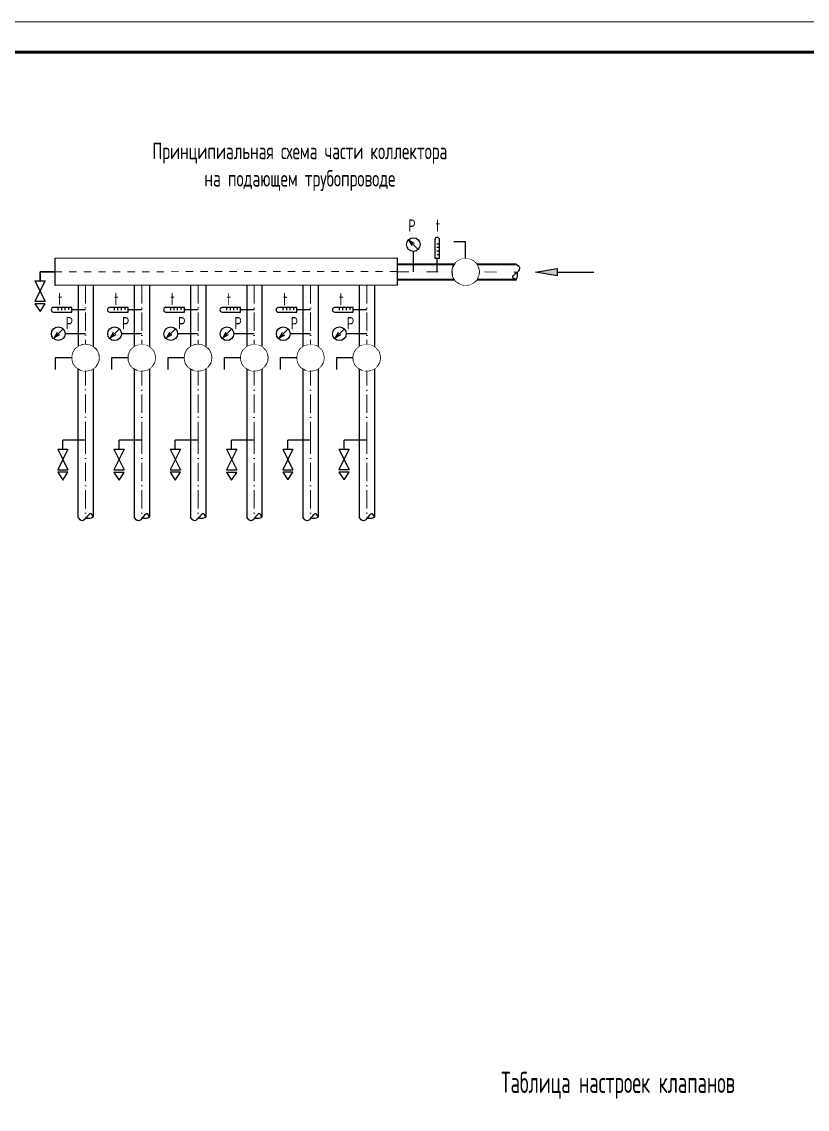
# Model space of a CAD drawing. Header units: millimetres. Extents: x -3929 to 624051, y 52832 to 514950.
# Drawn here: x 73926 to 86857, y 89421 to 107329 of the extents above; entities that cross this region are included whole.
import ezdxf

# ---------------------------------------------------------------- set-up
doc = ezdxf.new("R2010")
doc.units = ezdxf.units.MM
doc.set_wipeout_variables(frame=1)
for name, pattern in [('ACAD_ISO03W100', [30, 12, -18]), ('ACAD_ISO10W100', [18, 12, -3, 0, -3]), ('Dash', [11.999999, 6, -6])]:
    doc.linetypes.add(name, pattern=pattern)
doc.layers.add('0-Т11', color=1, linetype='Continuous', lineweight=35, true_color=0xff0000)
for name, color, linetype in [('9_Форматы', 7, 'Continuous'), ('ECKCEN', 7, 'Continuous'), ('выноски2', 1, 'Continuous'), ('Отопление', 30, 'Continuous')]:
    doc.layers.add(name, color=color, linetype=linetype)
for name, color, linetype, lineweight in [('_надписи ОВ', 7, 'Continuous', 20), ('ОВ маск', 7, 'Continuous', 20), ('ОВ-АРМАТУРА', 4, 'Continuous', 30), ('ОВ-рамка', 7, 'Continuous', 30)]:
    doc.layers.add(name, color=color, linetype=linetype, lineweight=lineweight)
for name, color, linetype, true_color in [('т11.1', 1, 'Continuous', 0xff0000), ('т11.2', 7, 'Continuous', 0x6d366d), ('т11.3', 7, 'Continuous', 0xb82e00), ('т11.4', 7, 'Continuous', 0xd600d6), ('т11.5', 7, 'Continuous', 0x750000)]:
    doc.layers.add(name, color=color, linetype=linetype, true_color=true_color)
doc.styles.add('DIMS', font='romans.shx', dxfattribs={"width": 0.5})
doc.styles.add('СТИЛЬ', font='simplex.shx', dxfattribs={"width": 0.65})

# ---------------------------------------------------------------- blocks, each defined once
blk = doc.blocks.new('*U2974')
at = {"layer": '9_Форматы', "color": 7, "linetype": 'Continuous', "lineweight": 9, "ltscale": 100}
blk.add_lwpolyline([(5, -5), (5, 415), (-886, 415), (-886, -5)], close=True, dxfattribs=at)
at = {"layer": '9_Форматы', "color": 7, "linetype": 'Continuous', "lineweight": 9, "ltscale": 100, "const_width": 0.5}
blk.add_lwpolyline([(0, 0), (0, 410), (-866, 410), (-866, 0)], close=True, dxfattribs=at)
blk = doc.blocks.new('Кран')
at = {"layer": 'ОВ-АРМАТУРА', "color": 7}
for p, q in [((169958.3, 346649.5), (169888.3, 346649.5)), ((169958.3, 346549.5), (169958.3, 346649.5)), ((169958.3, 346649.5), (169958.3, 346649.5))]:
    blk.add_line(p, q, dxfattribs=at)
blk.add_circle((169958.3, 346469.5), 80, dxfattribs=at)
blk = doc.blocks.new('Стрелка')
at = {"linetype": 'ByBlock', "lineweight": -2}
blk.add_hatch(color=0, dxfattribs=at).paths.add_polyline_path([(-50, -300), (50, -300), (0, 0)])
at = {"color": 0, "linetype": 'ByBlock', "lineweight": -2}
for p, q in [((0, 0), (-50, -300)), ((50, -300), (0, 0)), ((-50, -300), (50, -300)), ((0, -300), (0, -800))]:
    blk.add_line(p, q, dxfattribs=at)

msp = doc.modelspace()

# ---------------------------------------------------------------- linework, layer by layer
at = {"color": 32, "linetype": 'Dash', "lineweight": 9, "ltscale": 20, "true_color": 0xcd6928}
msp.add_line((80107.052, 103215.324), (74477.509, 103212.812), dxfattribs=at)
at = {"color": 32, "lineweight": 30, "ltscale": 0.1, "true_color": 0xcd6928}
msp.add_lwpolyline([(74477.509, 103437.812), (80107.052, 103440.324), (80107.052, 102990.324), (74477.509, 102987.812), (74477.509, 103437.812)], dxfattribs=at)
at = {"layer": '0-Т11', "lineweight": 35, "ltscale": 100}
for p, q in [((74227.509, 103062.812), (74227.509, 103212.812)), ((74227.509, 103212.812), (74477.509, 103212.812))]:
    msp.add_line(p, q, dxfattribs=at)
at = {"layer": 'ECKCEN', "lineweight": 30, "ltscale": 20}
for p, q in [((80392.43, 103679.967), (80302.937, 103729.686)), ((80352.656, 103640.193), (80302.937, 103729.686)), ((80302.937, 103729.686), (80322.825, 103709.799)), ((80442.149, 103590.474), (80302.937, 103729.686)), ((80372.543, 103210.08), (80372.543, 103547.58)), ((80766.293, 103210.08), (80766.293, 103435.08)), ((74143.134, 103062.812), (74311.884, 102725.312)), ((74311.884, 103062.812), (74143.134, 102725.312)), ((74143.134, 103062.812), (74311.884, 103062.812)), ((74143.134, 102725.312), (74311.884, 102725.312)), ((74977.564, 102585.946), (74752.564, 102585.946)), ((75903.321, 102585.72), (75678.321, 102585.72)), ((76829.078, 102585.877), (76604.078, 102585.877)), ((77754.835, 102585.72), (77529.835, 102585.72)), ((78680.917, 102584.316), (78455.917, 102584.316)), ((79606.35, 102585.227), (79381.35, 102585.227)), ((74597.169, 102261.802), (74457.958, 102122.59)), ((75522.927, 102261.576), (75383.715, 102122.364)), ((76448.684, 102261.733), (76309.472, 102122.521)), ((77374.441, 102261.576), (77235.23, 102122.364)), ((78300.522, 102260.172), (78161.311, 102120.96)), ((79225.956, 102261.083), (79086.744, 102121.871)), ((74507.676, 102212.084), (74457.958, 102122.59)), ((74547.451, 102172.309), (74457.958, 102122.59)), ((74457.958, 102122.59), (74477.845, 102142.478)), ((74977.564, 102192.196), (74640.064, 102192.196)), ((75433.433, 102211.857), (75383.715, 102122.364)), ((75473.208, 102172.082), (75383.715, 102122.364)), ((75383.715, 102122.364), (75403.602, 102142.251)), ((75903.321, 102191.97), (75565.821, 102191.97)), ((76359.191, 102212.014), (76309.472, 102122.521)), ((76398.966, 102172.24), (76309.472, 102122.521)), ((76309.472, 102122.521), (76329.36, 102142.408)), ((76829.078, 102192.127), (76491.578, 102192.127)), ((77284.948, 102211.857), (77235.23, 102122.364)), ((77324.723, 102172.082), (77235.23, 102122.364)), ((77235.23, 102122.364), (77255.117, 102142.251)), ((77754.835, 102191.97), (77417.335, 102191.97)), ((78211.029, 102210.453), (78161.311, 102120.96)), ((78250.804, 102170.678), (78161.311, 102120.96)), ((78161.311, 102120.96), (78181.198, 102140.847)), ((78680.917, 102190.566), (78343.417, 102190.566)), ((79136.462, 102211.364), (79086.744, 102121.871)), ((79176.237, 102171.589), (79086.744, 102121.871)), ((79086.744, 102121.871), (79106.631, 102141.758)), ((79606.35, 102191.477), (79268.85, 102191.477)), ((74518.33, 100289.119), (74687.08, 99951.619)), ((74687.08, 100289.119), (74518.33, 99951.619)), ((74518.33, 100289.119), (74687.08, 100289.119)), ((75444.087, 100288.893), (75612.837, 99951.393)), ((75612.837, 100288.893), (75444.087, 99951.393)), ((75444.087, 100288.893), (75612.837, 100288.893)), ((76369.845, 100289.05), (76538.595, 99951.55)), ((76538.595, 100289.05), (76369.845, 99951.55)), ((76369.845, 100289.05), (76538.595, 100289.05)), ((77295.602, 100288.893), (77464.352, 99951.393)), ((77464.352, 100288.893), (77295.602, 99951.393)), ((77295.602, 100288.893), (77464.352, 100288.893)), ((78221.683, 100289.805), (78390.433, 99952.305)), ((78390.433, 100289.805), (78221.683, 99952.305)), ((78221.683, 100289.805), (78390.433, 100289.805)), ((79147.116, 100290.716), (79315.866, 99953.216)), ((79315.866, 100290.716), (79147.116, 99953.216)), ((79147.116, 100290.716), (79315.866, 100290.716)), ((74518.33, 99951.619), (74687.08, 99951.619)), ((75444.087, 99951.393), (75612.837, 99951.393)), ((76369.845, 99951.55), (76538.595, 99951.55)), ((77295.602, 99951.393), (77464.352, 99951.393)), ((78221.683, 99952.305), (78390.433, 99952.305)), ((79147.116, 99953.216), (79315.866, 99953.216))]:
    msp.add_line(p, q, dxfattribs=at)
at = {"layer": 'ECKCEN', "lineweight": 30}
for p, q in [((80728.268, 103739.28), (80728.268, 103435.08)), ((80804.318, 103435.08), (80804.318, 103739.28)), ((80804.318, 103552.09), (80761.118, 103552.09)), ((80804.318, 103666.165), (80761.256, 103666.165)), ((80804.318, 103609.127), (80761.256, 103609.127)), ((80804.318, 103552.09), (80804.318, 103609.127)), ((80728.268, 103435.08), (80766.293, 103435.08)), ((80804.318, 103492.166), (80766.116, 103492.166)), ((80766.293, 103435.08), (80804.318, 103435.08)), ((74752.564, 102623.971), (74448.364, 102623.971)), ((74521.479, 102623.971), (74521.479, 102580.91)), ((74635.554, 102623.971), (74578.517, 102623.971)), ((74578.517, 102623.971), (74578.517, 102580.91)), ((74635.554, 102623.971), (74635.554, 102580.771)), ((74695.478, 102623.971), (74695.478, 102585.769)), ((74752.564, 102585.946), (74752.564, 102623.971)), ((75678.321, 102623.745), (75374.121, 102623.745)), ((75447.236, 102623.745), (75447.236, 102580.683)), ((75561.311, 102623.745), (75504.274, 102623.745)), ((75504.274, 102623.745), (75504.274, 102580.683)), ((75561.311, 102623.745), (75561.311, 102580.545)), ((75621.235, 102623.745), (75621.235, 102585.543)), ((75678.321, 102585.72), (75678.321, 102623.745)), ((76604.078, 102623.902), (76299.878, 102623.902)), ((76372.994, 102623.902), (76372.994, 102580.84)), ((76487.069, 102623.902), (76430.031, 102623.902)), ((76430.031, 102623.902), (76430.031, 102580.84)), ((76487.069, 102623.902), (76487.069, 102580.702)), ((76546.993, 102623.902), (76546.993, 102585.7)), ((76604.078, 102585.877), (76604.078, 102623.902)), ((77529.835, 102623.745), (77225.635, 102623.745)), ((77298.751, 102623.745), (77298.751, 102580.683)), ((77412.826, 102623.745), (77355.788, 102623.745)), ((77355.788, 102623.745), (77355.788, 102580.683)), ((77412.826, 102623.745), (77412.826, 102580.545)), ((77472.75, 102623.745), (77472.75, 102585.543)), ((77529.835, 102585.72), (77529.835, 102623.745)), ((78455.917, 102622.341), (78151.717, 102622.341)), ((78224.832, 102622.341), (78224.832, 102579.279)), ((78338.907, 102622.341), (78281.87, 102622.341)), ((78281.87, 102622.341), (78281.87, 102579.279)), ((78338.907, 102622.341), (78338.907, 102579.141)), ((78398.831, 102622.341), (78398.831, 102584.139)), ((78455.917, 102584.316), (78455.917, 102622.341)), ((79381.35, 102623.252), (79077.15, 102623.252)), ((79150.265, 102623.252), (79150.265, 102580.19)), ((79264.34, 102623.252), (79207.303, 102623.252)), ((79207.303, 102623.252), (79207.303, 102580.19)), ((79264.34, 102623.252), (79264.34, 102580.052)), ((79324.264, 102623.252), (79324.264, 102585.05)), ((79381.35, 102585.227), (79381.35, 102623.252)), ((74448.364, 102547.921), (74752.564, 102547.921)), ((74752.564, 102547.921), (74752.564, 102585.946)), ((75374.121, 102547.695), (75678.321, 102547.695)), ((75678.321, 102547.695), (75678.321, 102585.72)), ((76299.878, 102547.852), (76604.078, 102547.852)), ((76604.078, 102547.852), (76604.078, 102585.877)), ((77225.635, 102547.695), (77529.835, 102547.695)), ((77529.835, 102547.695), (77529.835, 102585.72)), ((78151.717, 102546.291), (78455.917, 102546.291)), ((78455.917, 102546.291), (78455.917, 102584.316)), ((79077.15, 102547.202), (79381.35, 102547.202)), ((79381.35, 102547.202), (79381.35, 102585.227))]:
    msp.add_line(p, q, dxfattribs=at)
at = {"layer": 'ECKCEN', "lineweight": 30, "ltscale": 20}
for points in [[(74227.509, 102556.562), (74311.884, 102683.125), (74143.134, 102683.125), (74227.509, 102556.562)], [(74602.705, 99782.869), (74687.08, 99909.432), (74518.33, 99909.432), (74602.705, 99782.869)], [(75528.462, 99782.643), (75612.837, 99909.206), (75444.087, 99909.206), (75528.462, 99782.643)], [(76454.22, 99782.8), (76538.595, 99909.363), (76369.845, 99909.363), (76454.22, 99782.8)], [(77379.977, 99782.643), (77464.352, 99909.206), (77295.602, 99909.206), (77379.977, 99782.643)], [(78306.058, 99783.555), (78390.433, 99910.117), (78221.683, 99910.117), (78306.058, 99783.555)], [(79231.491, 99784.466), (79315.866, 99911.028), (79147.116, 99911.028), (79231.491, 99784.466)]]:
    msp.add_lwpolyline(points, dxfattribs=at)
for centre in [(80372.543, 103660.08), (74527.564, 102192.196), (75453.321, 102191.97), (76379.078, 102192.127), (77304.835, 102191.97), (78230.917, 102190.566), (79156.35, 102191.477)]:
    msp.add_circle(centre, 112.5, dxfattribs=at)
at = {"layer": 'ECKCEN', "lineweight": 30}
for centre, start, end in [((80766.293, 103739.28), 0, 180), ((74448.364, 102585.946), 90, 270), ((75374.121, 102585.72), 90, 270), ((76299.878, 102585.877), 90, 270), ((77225.635, 102585.72), 90, 270), ((78151.717, 102584.316), 90, 270), ((79077.15, 102585.227), 90, 270)]:
    msp.add_arc(centre, 38.025, start, end, dxfattribs=at)
at = {"layer": 'Отопление', "color": 1, "lineweight": 50, "true_color": 0xff0000}
for points in [[(80107.535, 103335.516), (82066.503, 103333.343)], [(80106.544, 103084.76), (82066.141, 103081.938)]]:
    msp.add_lwpolyline(points, dxfattribs=at)
at = {"layer": 'Отопление', "color": 1, "linetype": 'ACAD_ISO03W100', "lineweight": 13, "ltscale": 16, "true_color": 0xff0000}
msp.add_lwpolyline([(80106.725, 103210.463), (82081.611, 103207.619)], dxfattribs=at)
at = {"layer": 'Отопление', "color": 1, "lineweight": 30, "true_color": 0xff0000}
msp.add_spline([(82066.141, 103081.938), (82010.433, 103117.499), (82128.219, 103264.508), (82066.503, 103333.343)], degree=3, dxfattribs=at)
msp.add_open_spline([(82066.141, 103081.938), (82072.857, 103093.552), (82094.134, 103130.342), (82086.947, 103173.308), (82081.604, 103202.804)], degree=3, knots=[0, 0, 0, 0, 26.304100076, 83.330398096, 83.330398096, 83.330398096, 83.330398096], dxfattribs=at)
at = {"layer": 'т11.1', "color": 233, "lineweight": 30}
msp.add_line((74602.705, 100289.119), (74602.705, 100439.119), dxfattribs=at)
at = {"layer": 'т11.1', "lineweight": 30}
msp.add_line((75528.462, 100288.893), (75528.462, 100438.893), dxfattribs=at)
at = {"layer": 'т11.1', "color": 233, "lineweight": 30}
for points in [[(74852.509, 102987.743), (74851.904, 100513.953)], [(75103.266, 102990.551), (75103.125, 100513.953)], [(74851.904, 100513.953), (74851.861, 99170.425)], [(75103.266, 100513.953), (75103.266, 99170.425)], [(74977.705, 100439.119), (74602.705, 100439.119)]]:
    msp.add_lwpolyline(points, dxfattribs=at)
at = {"layer": 'т11.1', "color": 233, "linetype": 'ACAD_ISO10W100', "lineweight": 0, "ltscale": 25}
for points in [[(74977.564, 102990.551), (74977.422, 100513.953)], [(74977.564, 100513.953), (74977.564, 99155.136)]]:
    msp.add_lwpolyline(points, dxfattribs=at)
at = {"layer": 'т11.1', "lineweight": 30}
for points in [[(75778.266, 102987.516), (75777.661, 100513.726)], [(76029.023, 102990.324), (76028.882, 100513.726)], [(75777.661, 100513.726), (75777.618, 99170.198)], [(76029.023, 100513.726), (76029.023, 99170.198)], [(75903.462, 100438.893), (75528.462, 100438.893)]]:
    msp.add_lwpolyline(points, dxfattribs=at)
at = {"layer": 'т11.1', "linetype": 'ACAD_ISO10W100', "lineweight": 0, "ltscale": 25}
for points in [[(75903.321, 102990.324), (75903.179, 100513.726)], [(75903.321, 100513.726), (75903.321, 99154.91)]]:
    msp.add_lwpolyline(points, dxfattribs=at)
at = {"layer": 'т11.1', "color": 233, "lineweight": 30}
msp.add_spline([(75103.266, 99170.425), (75067.786, 99226.184), (74920.608, 99108.61), (74851.861, 99170.425)], degree=3, dxfattribs=at)
at = {"layer": 'т11.1', "lineweight": 30}
msp.add_spline([(76029.023, 99170.198), (75993.544, 99225.957), (75846.365, 99108.383), (75777.618, 99170.198)], degree=3, dxfattribs=at)
at = {"layer": 'т11.1', "color": 233, "lineweight": 30}
msp.add_open_spline([(75103.266, 99170.425), (75091.643, 99163.725), (75054.823, 99142.501), (75011.867, 99149.75), (74982.379, 99155.136)], degree=3, knots=[0, 0, 0, 0, 26.304100076, 83.330398096, 83.330398096, 83.330398096, 83.330398096], dxfattribs=at)
at = {"layer": 'т11.1', "lineweight": 30}
msp.add_open_spline([(76029.023, 99170.198), (76017.401, 99163.499), (75980.58, 99142.274), (75937.624, 99149.524), (75908.136, 99154.91)], degree=3, knots=[0, 0, 0, 0, 26.304100076, 83.330398096, 83.330398096, 83.330398096, 83.330398096], dxfattribs=at)
at = {"layer": 'т11.2', "lineweight": 30}
msp.add_line((76454.22, 100289.05), (76454.22, 100439.05), dxfattribs=at)
for points in [[(76704.024, 102987.674), (76703.419, 100513.884)], [(76954.781, 102990.481), (76954.639, 100513.884)], [(76703.419, 100513.884), (76703.375, 99170.355)], [(76954.781, 100513.884), (76954.781, 99170.355)], [(76829.22, 100439.05), (76454.22, 100439.05)]]:
    msp.add_lwpolyline(points, dxfattribs=at)
at = {"layer": 'т11.2', "linetype": 'ACAD_ISO10W100', "lineweight": 0, "ltscale": 25}
for points in [[(76829.078, 102990.481), (76828.937, 100513.884)], [(76829.078, 100513.884), (76829.078, 99155.067)]]:
    msp.add_lwpolyline(points, dxfattribs=at)
at = {"layer": 'т11.2', "lineweight": 30}
msp.add_spline([(76954.781, 99170.355), (76919.301, 99226.115), (76772.122, 99108.541), (76703.375, 99170.355)], degree=3, dxfattribs=at)
msp.add_open_spline([(76954.781, 99170.355), (76943.158, 99163.656), (76906.337, 99142.432), (76863.381, 99149.681), (76833.893, 99155.067)], degree=3, knots=[0, 0, 0, 0, 26.304100076, 83.330398096, 83.330398096, 83.330398096, 83.330398096], dxfattribs=at)
at = {"layer": 'т11.3', "lineweight": 30}
msp.add_line((77379.977, 100288.893), (77379.977, 100438.893), dxfattribs=at)
for points in [[(77629.781, 102987.516), (77629.176, 100513.726)], [(77880.538, 102990.324), (77880.396, 100513.726)], [(77629.176, 100513.726), (77629.133, 99170.198)], [(77880.538, 100513.726), (77880.538, 99170.198)], [(77754.977, 100438.893), (77379.977, 100438.893)]]:
    msp.add_lwpolyline(points, dxfattribs=at)
at = {"layer": 'т11.3', "linetype": 'ACAD_ISO10W100', "lineweight": 0, "ltscale": 25}
for points in [[(77754.835, 102990.324), (77754.694, 100513.726)], [(77754.835, 100513.726), (77754.835, 99154.91)]]:
    msp.add_lwpolyline(points, dxfattribs=at)
at = {"layer": 'т11.3', "lineweight": 30}
msp.add_spline([(77880.538, 99170.198), (77845.058, 99225.957), (77697.879, 99108.383), (77629.133, 99170.198)], degree=3, dxfattribs=at)
msp.add_open_spline([(77880.538, 99170.198), (77868.915, 99163.499), (77832.094, 99142.274), (77789.139, 99149.524), (77759.651, 99154.91)], degree=3, knots=[0, 0, 0, 0, 26.304100076, 83.330398096, 83.330398096, 83.330398096, 83.330398096], dxfattribs=at)
at = {"layer": 'т11.4', "lineweight": 30}
msp.add_line((78306.058, 100289.805), (78306.058, 100439.805), dxfattribs=at)
for points in [[(78555.538, 102987.516), (78554.933, 100513.726)], [(78806.295, 102990.324), (78806.154, 100513.726)], [(78554.933, 100513.726), (78554.89, 99170.198)], [(78806.295, 100513.726), (78806.295, 99170.198)], [(78681.058, 100439.805), (78306.058, 100439.805)]]:
    msp.add_lwpolyline(points, dxfattribs=at)
at = {"layer": 'т11.4', "linetype": 'ACAD_ISO10W100', "lineweight": 0, "ltscale": 25}
for points in [[(78680.593, 102990.324), (78680.451, 100513.726)], [(78680.593, 100513.726), (78680.593, 99154.91)]]:
    msp.add_lwpolyline(points, dxfattribs=at)
at = {"layer": 'т11.4', "lineweight": 30}
msp.add_spline([(78806.295, 99170.198), (78770.815, 99225.957), (78623.637, 99108.383), (78554.89, 99170.198)], degree=3, dxfattribs=at)
msp.add_open_spline([(78806.295, 99170.198), (78794.672, 99163.499), (78757.852, 99142.274), (78714.896, 99149.524), (78685.408, 99154.91)], degree=3, knots=[0, 0, 0, 0, 26.304100076, 83.330398096, 83.330398096, 83.330398096, 83.330398096], dxfattribs=at)
at = {"layer": 'т11.5', "lineweight": 30}
msp.add_line((79231.491, 100290.716), (79231.491, 100440.716), dxfattribs=at)
for points in [[(79481.295, 102987.516), (79480.69, 100513.726)], [(79732.052, 102990.324), (79731.911, 100513.726)], [(79480.69, 100513.726), (79480.647, 99170.198)], [(79732.052, 100513.726), (79732.052, 99170.198)], [(79606.491, 100440.716), (79231.491, 100440.716)]]:
    msp.add_lwpolyline(points, dxfattribs=at)
at = {"layer": 'т11.5', "linetype": 'ACAD_ISO10W100', "lineweight": 0, "ltscale": 25}
for points in [[(79606.35, 102990.324), (79606.208, 100513.726)], [(79606.35, 100513.726), (79606.35, 99154.91)]]:
    msp.add_lwpolyline(points, dxfattribs=at)
at = {"layer": 'т11.5', "lineweight": 30}
msp.add_spline([(79732.052, 99170.198), (79696.573, 99225.957), (79549.394, 99108.383), (79480.647, 99170.198)], degree=3, dxfattribs=at)
msp.add_open_spline([(79732.052, 99170.198), (79720.43, 99163.499), (79683.609, 99142.274), (79640.653, 99149.524), (79611.165, 99154.91)], degree=3, knots=[0, 0, 0, 0, 26.304100076, 83.330398096, 83.330398096, 83.330398096, 83.330398096], dxfattribs=at)

# ---------------------------------------------------------------- block references
at = {"color": 1, "lineweight": 30, "ltscale": 0.1, "true_color": 0xff0000, "xscale": -1.19970703125, "yscale": 1.19970703125, "zscale": 1.19970703125, "rotation": 89.91749022493826}
msp.add_blockref('Стрелка', (82381.61, 103207.187), dxfattribs=at)
at = {"layer": 'ОВ-АРМАТУРА', "xscale": 2.7645, "yscale": 2.7645, "zscale": 2.7645}
msp.add_blockref('Кран', (-388616.869, -854604.935), dxfattribs=at)
at = {"layer": 'ОВ-АРМАТУРА', "xscale": 2.7645, "yscale": 2.7645, "zscale": 2.7645, "rotation": 90}
for p in [(1032791.337, -368054.681), (1033717.094, -368054.908), (1034642.851, -368054.75), (1035568.609, -368054.908), (1036494.366, -368054.908), (1037420.123, -368054.908)]:
    msp.add_blockref('Кран', p, dxfattribs=at)
at = {"layer": 'ОВ-рамка', "ltscale": 100, "transparency": 33554687, "xscale": 100, "yscale": 100, "zscale": 100}
msp.add_blockref('*U2974', (100531.237, 65829.189, 576.986), dxfattribs=at)

# ---------------------------------------------------------------- texts
at = {"layer": '_надписи ОВ', "ltscale": 10, "style": 'СТИЛЬ', "width": 0.6}
msp.add_text('Таблица настроек клапанов', height=350, dxfattribs=at).set_placement((81817.43, 89688.668))
at = {"layer": 'выноски2', "color": 7, "lineweight": 30, "style": 'DIMS', "width": 0.7}
for s, p in [('P', (80289.201, 103870.373)), ('t', (80738.345, 103870.373)), ('t', (74519.299, 102661.446)), ('t', (75445.056, 102661.22)), ('t', (76370.813, 102661.377)), ('t', (77296.57, 102661.22)), ('t', (78222.652, 102659.816)), ('t', (79148.085, 102660.727)), ('P', (74649.371, 102264.831)), ('P', (75575.129, 102264.605)), ('P', (76500.886, 102264.762)), ('P', (77426.643, 102264.605)), ('P', (78352.724, 102263.201)), ('P', (79278.158, 102264.112))]:
    msp.add_text(s, height=202.5, dxfattribs=at).set_placement(p)
at = {"layer": 'выноски2', "color": 7, "insert": (75197.621, 105335.702), "char_height": 270, "width": 6614.96758, "attachment_point": 1, "style": 'СТИЛЬ'}
msp.add_mtext('\\pxqc;Принципиальная схема части коллектора \\Pна подающем трубопроводе', dxfattribs=at)

# ---------------------------------------------------------------- next in the draw order: wipeouts: each hides what was drawn before it
for points in [[(81192.39, 103427.438), (81265.098, 103428.819), (81325.742, 103410.741), (81380.233, 103374.945), (81427.391, 103315.281), (81453.147, 103229.963), (81447.036, 103154.767), (81416.9, 103087.334), (81348.009, 103021.182), (81308.672, 103002.247), (81232.888, 102988.857), (81166.766, 102998.973), (81072.248, 103058.009), (81027.094, 103129.02), (81016.735, 103256.809), (81078.698, 103368.564), (81135.587, 103408.623)], [(74758.964, 101754.577), (74757.583, 101827.285), (74775.661, 101887.93), (74811.457, 101942.421), (74871.121, 101989.579), (74956.439, 102015.335), (75031.635, 102009.223), (75099.068, 101979.088), (75165.22, 101910.197), (75184.155, 101870.859), (75197.545, 101795.076), (75187.429, 101728.954), (75128.393, 101634.436), (75057.382, 101589.282), (74929.593, 101578.922), (74817.838, 101640.885), (74777.779, 101697.774)], [(75684.721, 101754.351), (75683.34, 101827.059), (75701.418, 101887.703), (75737.214, 101942.194), (75796.878, 101989.352), (75882.196, 102015.108), (75957.392, 102008.997), (76024.825, 101978.862), (76090.977, 101909.971), (76109.912, 101870.633), (76123.302, 101794.849), (76113.186, 101728.728), (76054.15, 101634.21), (75983.139, 101589.055), (75855.35, 101578.696), (75743.595, 101640.659), (75703.536, 101697.548)], [(76610.479, 101754.508), (76609.097, 101827.216), (76627.176, 101887.861), (76662.971, 101942.352), (76722.636, 101989.509), (76807.954, 102015.265), (76883.149, 102009.154), (76950.582, 101979.019), (77016.735, 101910.128), (77035.67, 101870.79), (77049.059, 101795.007), (77038.943, 101728.885), (76979.908, 101634.367), (76908.896, 101589.212), (76781.107, 101578.853), (76669.352, 101640.816), (76629.294, 101697.705)], [(77536.236, 101754.351), (77534.854, 101827.059), (77552.933, 101887.703), (77588.729, 101942.194), (77648.393, 101989.352), (77733.711, 102015.108), (77808.906, 102008.997), (77876.34, 101978.862), (77942.492, 101909.971), (77961.427, 101870.633), (77974.816, 101794.849), (77964.7, 101728.728), (77905.665, 101634.21), (77834.653, 101589.055), (77706.864, 101578.696), (77595.11, 101640.659), (77555.051, 101697.548)], [(78461.993, 101754.351), (78460.612, 101827.059), (78478.69, 101887.703), (78514.486, 101942.194), (78574.15, 101989.352), (78659.468, 102015.108), (78734.664, 102008.997), (78802.097, 101978.862), (78868.249, 101909.971), (78887.184, 101870.633), (78900.574, 101794.849), (78890.458, 101728.728), (78831.422, 101634.21), (78760.411, 101589.055), (78632.622, 101578.696), (78520.867, 101640.659), (78480.808, 101697.548)], [(79387.75, 101754.351), (79386.369, 101827.059), (79404.447, 101887.703), (79440.243, 101942.194), (79499.907, 101989.352), (79585.225, 102015.108), (79660.421, 102008.997), (79727.854, 101978.862), (79794.006, 101909.971), (79812.941, 101870.633), (79826.331, 101794.849), (79816.215, 101728.728), (79757.179, 101634.21), (79686.168, 101589.055), (79558.379, 101578.696), (79446.624, 101640.659), (79406.565, 101697.548)]]:
    msp.add_wipeout(points).dxf.layer = 'ОВ маск'

doc.saveas('drawing.dxf')
